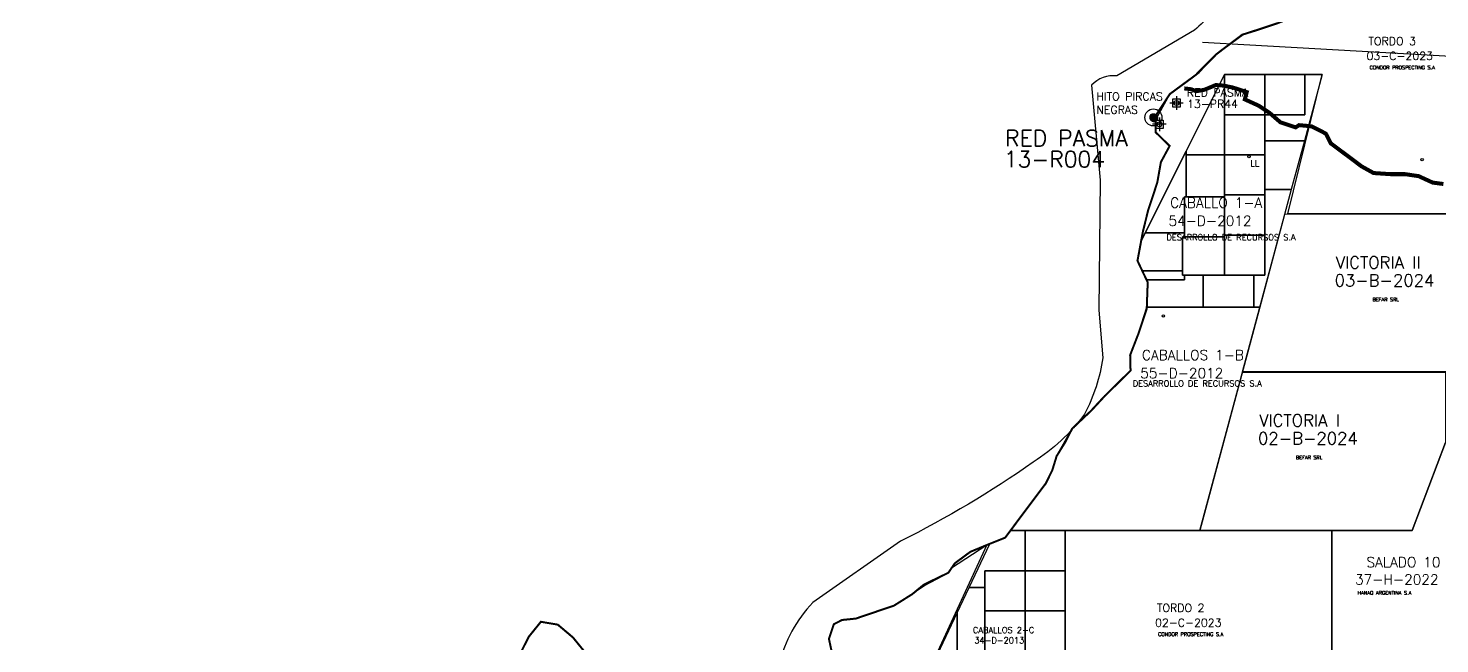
# Model space of a CAD drawing. Header units: metres. Extents: x -4406421 to 6012633, y 6449185 to 13337258.
# Drawn here: x 2442539 to 2477679, y 6882612 to 6897946 of the extents above; entities that cross this region are included whole.
import ezdxf

# ---------------------------------------------------------------- set-up
doc = ezdxf.new("R2010")
doc.units = ezdxf.units.M
doc.header["$LTSCALE"] = 20
doc.header["$MEASUREMENT"] = 0
doc.linetypes.add('CENTER', pattern=[2, 1.25, -0.25, 0.25, -0.25])
for name, color, linetype in [('CAMINOS', 7, 'CONTINUOUS'), ('CATEOS', 7, 'CONTINUOUS'), ('LIMDEP', 9, 'CONTINUOUS'), ('LIMITES', 119, 'CONTINUOUS'), ('MANIFEST', 1, 'CONTINUOUS'), ('MINAS', 76, 'CONTINUOUS'), ('P.A.S.M.A puntos', 241, 'CONTINUOUS'), ('ZONAS', 5, 'CONTINUOUS')]:
    doc.layers.add(name, color=color, linetype=linetype)
doc.layers.add('TITULARES', color=7, linetype='CONTINUOUS', true_color=0x04fbc6)
doc.styles.add('ROMANS', font='romans.shx', dxfattribs={"oblique": 1.17516e-08, "height": 3})

msp = doc.modelspace()

# ---------------------------------------------------------------- hatches: boundary and pattern name
at = {"layer": 'ZONAS', "ltscale": 100}
h = msp.add_hatch(dxfattribs=at)
h.set_pattern_fill('ANSI31', color=256, style=0)
h.set_pattern_definition([(45, (-96353.04172, 45944.47014), (-0.0883883476483, 0.0883883476483), [])])
h.paths.add_polyline_path([(2470659, 6895714, 1), (2470459, 6895714, 1)])

# ---------------------------------------------------------------- linework, layer by layer
at = {"layer": 'CAMINOS', "linetype": 'Continuous', "const_width": 100}
msp.add_lwpolyline([(2477769, 6894065), (2477503, 6894100), (2477152, 6894261), (2476816, 6894310), (2476451, 6894310), (2476030, 6894338), (2475729, 6894506), (2475441, 6894723), (2474967, 6895076), (2474841, 6895321), (2474484, 6895503), (2474175, 6895531), (2474091, 6895475), (2473712, 6895601), (2473446, 6895833), (2473172, 6896015), (2472825, 6896173), (2472874, 6896355), (2472531, 6896467), (2472299, 6896516), (2472103, 6896530), (2471816, 6896411), (2471612, 6896376), (2471493, 6896425), (2471318, 6896446)], dxfattribs=at)
at = {"layer": 'CATEOS', "color": 0, "ltscale": 100}
for points in [[(2472764, 6889383), (2473819, 6893313), (2479016, 6893320), (2479016, 6889383)], [(2472764, 6889382), (2477819, 6889377), (2477818, 6887623), (2476994, 6885433), (2471705, 6885433)], [(2466404, 6885073), (2463843, 6879528), (2464147, 6879528), (2464147, 6877436), (2461742, 6877440), (2462252, 6879523), (2462460, 6879982), (2462593, 6880785), (2462541, 6881211), (2462832, 6881958), (2462587, 6882203), (2462472, 6882736), (2462595, 6883100), (2462798, 6883205), (2463141, 6883240), (2464092, 6883563), (2464852, 6884061), (2465445, 6884381), (2465527, 6884501)]]:
    msp.add_lwpolyline(points, close=True, dxfattribs=at)
at = {"layer": 'CATEOS', "ltscale": 100}
msp.add_lwpolyline([(2477820, 6887629), (2479013, 6887632), (2479015, 6875126), (2474588, 6875125), (2474559, 6876928), (2474995, 6876929), (2474990, 6879968), (2474990, 6885433), (2476994, 6885433)], close=True, dxfattribs=at)
at = {"layer": 'LIMDEP', "linetype": 'Continuous'}
msp.add_lwpolyline([(2472327, 6898787, -0.094734), (2471572, 6897899), (2469637, 6896761, 0.219802), (2469009, 6896530), (2469222, 6894158), (2469191, 6890922), (2469292, 6889737, -0.082175), (2468834, 6888328, -0.091789), (2467560, 6887139, -0.036991), (2464255, 6885168), (2462070, 6883643, 0.129481), (2461230, 6882100), (2460483, 6879404), (2458477, 6880251), (2456777, 6880566), (2497152, 6855817), (2552669, 6821184)], format="xyb", dxfattribs=at)
at = {"layer": 'LIMITES', "color": 0, "linetype": 'CENTER', "lineweight": 120, "ltscale": 1500, "const_width": 50, "flags": 128}
msp.add_lwpolyline([(2424952, 6792541), (2425040, 6793088), (2425230, 6793674), (2425697, 6793952), (2426234, 6794193), (2426423, 6794347), (2426432, 6794639), (2426163, 6794865), (2425982, 6795117), (2425780, 6795463), (2425775, 6795920), (2425866, 6796289), (2425937, 6796677), (2426291, 6796865), (2426497, 6797172), (2426477, 6797756), (2426431, 6798377), (2426431, 6798891), (2426531, 6799533), (2426463, 6799913), (2426162, 6800113), (2425823, 6800331), (2425328, 6800764), (2425145, 6801142), (2425153, 6801600), (2425123, 6801929), (2425149, 6802387), (2425248, 6802629), (2425493, 6802854), (2425443, 6803329), (2425446, 6803609), (2425486, 6803952), (2425716, 6804354), (2426258, 6804779), (2426725, 6805019), (2426956, 6805390), (2427093, 6805569), (2427325, 6805858), (2427168, 6806192), (2427024, 6806565), (2426848, 6806944), (2426839, 6807153), (2427246, 6807120), (2427682, 6807360), (2427799, 6807602), (2427757, 6807926), (2427670, 6808299), (2427532, 6808678), (2427450, 6809160), (2427617, 6809530), (2428003, 6809712), (2428411, 6809615), (2428870, 6809506), (2429108, 6809782), (2429243, 6810158), (2429467, 6810548), (2429621, 6810981), (2429877, 6811302), (2430159, 6811698), (2430348, 6812329), (2430400, 6812736), (2430542, 6813080), (2430816, 6813553), (2431046, 6814038), (2431130, 6814389), (2430963, 6815053), (2430893, 6815624), (2430926, 6816024), (2431029, 6816483), (2431163, 6816948), (2431554, 6817187), (2431889, 6817312), (2432153, 6817556), (2432353, 6817907), (2432877, 6818180), (2432748, 6818356), (2432264, 6818897), (2432052, 6819085), (2431850, 6819470), (2431642, 6819906), (2431435, 6820189), (2431077, 6820382), (2430775, 6820601), (2430359, 6820856), (2430066, 6820897), (2429718, 6820754), (2429460, 6820497), (2429082, 6820283), (2428700, 6820285), (2428432, 6820377), (2428232, 6820654), (2428104, 6821205), (2428430, 6821590), (2428901, 6822033), (2428999, 6822409), (2429133, 6822817), (2428976, 6823228), (2428738, 6823454), (2428746, 6823835), (2428855, 6824275), (2428711, 6824590), (2428669, 6824958), (2428492, 6825344), (2428462, 6825712), (2428573, 6826037), (2428802, 6826554), (2429020, 6826887), (2428876, 6827234), (2428826, 6827691), (2428731, 6828211), (2429004, 6828728), (2429228, 6829131), (2429356, 6829640), (2429379, 6829812), (2429861, 6830427), (2430338, 6830973), (2430725, 6831549), (2431126, 6832049), (2431494, 6832612), (2431705, 6833053), (2431960, 6833469), (2431621, 6833700), (2431375, 6834059), (2431281, 6834433), (2431369, 6835056), (2431386, 6835221), (2431573, 6835516), (2431845, 6836129), (2432238, 6836248), (2432663, 6836354), (2432957, 6836764), (2433357, 6837347), (2433707, 6837802), (2434086, 6838041), (2434435, 6838630), (2434529, 6839228), (2434498, 6839679), (2434529, 6840334), (2434408, 6840885), (2434460, 6841279), (2434499, 6841737), (2434744, 6841956), (2434873, 6842326), (2435071, 6842792), (2435385, 6843164), (2435494, 6843617), (2435858, 6843500), (2435992, 6843921), (2436120, 6844386), (2436137, 6844615), (2435757, 6844954), (2435519, 6845199), (2435235, 6845539), (2435036, 6845714), (2435140, 6846065), (2435144, 6846262), (2435007, 6846521), (2434972, 6846762), (2435519, 6847328), (2435669, 6847545), (2435277, 6847833), (2434988, 6848135), (2434728, 6848602), (2434959, 6849437), (2434923, 6849818), (2434881, 6850129), (2434453, 6850225), (2433987, 6850442), (2433710, 6850725), (2433593, 6850876), (2433774, 6851164), (2433910, 6851477), (2433850, 6851725), (2433891, 6852017), (2434077, 6852452), (2434181, 6852783), (2434453, 6852863), (2434712, 6853063), (2435011, 6853517), (2435377, 6853827), (2435770, 6853914), (2436341, 6854054), (2436645, 6854096), (2436994, 6854157), (2437342, 6854339), (2437453, 6854594), (2437615, 6854876), (2437702, 6855049), (2438048, 6855440), (2437987, 6855694), (2437707, 6855754), (2437313, 6855730), (2437130, 6856110), (2437068, 6856465), (2436918, 6856794), (2436687, 6857007), (2436386, 6857162), (2436138, 6857172), (2435938, 6857411), (2435999, 6857609), (2436418, 6858211), (2436540, 6858569), (2436275, 6858992), (2436353, 6859336), (2436598, 6859631), (2437028, 6859846), (2437407, 6860047), (2437837, 6860211), (2438151, 6860030), (2438478, 6859837), (2438714, 6859751), (2438916, 6859893), (2439137, 6860017), (2439357, 6860254), (2439821, 6860298), (2440318, 6860208), (2440719, 6860226), (2441169, 6860352), (2441799, 6860861), (2442181, 6861336), (2442379, 6861847), (2442500, 6862325), (2442707, 6862601), (2442567, 6863140), (2442731, 6863771), (2443162, 6863897), (2443665, 6864341), (2443980, 6864625), (2444301, 6864914), (2444641, 6865192), (2445034, 6865336), (2445440, 6865411), (2446119, 6865572), (2446542, 6865805), (2447150, 6866086), (2447657, 6866270), (2447964, 6866668), (2448500, 6867055), (2448761, 6867561), (2449031, 6867894), (2449294, 6868234), (2449112, 6868512), (2449020, 6868772), (2449290, 6869061), (2449580, 6869331), (2449724, 6869486), (2449925, 6869698), (2450108, 6870368), (2450263, 6870751), (2450354, 6871108), (2450714, 6871341), (2451046, 6871784), (2451130, 6872166), (2451060, 6872725), (2450914, 6873194), (2450827, 6873606), (2450720, 6874031), (2451001, 6874486), (2451020, 6874461), (2451720, 6875009), (2452150, 6875269), (2452375, 6875596), (2452522, 6876017), (2452580, 6876507), (2452965, 6876785), (2453336, 6877127), (2453402, 6877477), (2453313, 6877998), (2453289, 6878417), (2452962, 6878655), (2452653, 6878989), (2452470, 6879317), (2452416, 6879653), (2452461, 6880106), (2452699, 6880439), (2453021, 6880659), (2453489, 6880932), (2453841, 6881260), (2454219, 6881589), (2454519, 6882070), (2454826, 6882442), (2455000, 6882788), (2455301, 6883160), (2455722, 6883089), (2456101, 6882769), (2456586, 6882171), (2457102, 6881611), (2457524, 6881444), (2457987, 6880979), (2458580, 6880890), (2458988, 6880844), (2459337, 6880931), (2459722, 6880649), (2460033, 6880157), (2460390, 6879576), (2460756, 6879339), (2461142, 6878968), (2461431, 6878793), (2461765, 6879001), (2461998, 6879264), (2462236, 6879553), (2462460, 6879982), (2462526, 6880377), (2462559, 6880785), (2462541, 6881211), (2462639, 6881555), (2462832, 6881958), (2462587, 6882203), (2462472, 6882736), (2462595, 6883100), (2462798, 6883205), (2463141, 6883240), (2464092, 6883563), (2464547, 6883849), (2464837, 6884087), (2465445, 6884381), (2465607, 6884618), (2465992, 6884903), (2466404, 6885073), (2466860, 6885256), (2467305, 6885853), (2467869, 6886604), (2468031, 6886931), (2468141, 6887288), (2468360, 6887641), (2468528, 6887973), (2469000, 6888418), (2469339, 6888785), (2469981, 6889416), (2469971, 6889804), (2470181, 6890347), (2470384, 6890960), (2470408, 6891616), (2470153, 6892154), (2470291, 6892893), (2470419, 6893410), (2470646, 6894100), (2470736, 6894610), (2470954, 6895013), (2470606, 6895353), (2470601, 6895760), (2470958, 6896305), (2471608, 6896784), (2472118, 6897299), (2472761, 6897784), (2473167, 6897910), (2473637, 6898068), (2473903, 6898173), (2474177, 6898685), (2474162, 6898851), (2473820, 6899292), (2473649, 6899723), (2473533, 6900377), (2473613, 6901230), (2473843, 6901672), (2474146, 6902427), (2474787, 6902632), (2475196, 6903025), (2475193, 6903311), (2475296, 6904291), (2475479, 6904637), (2475791, 6905469), (2476176, 6905684), (2476769, 6905801), (2476741, 6906430), (2476832, 6907005), (2477298, 6907093), (2477745, 6906825), (2478251, 6906678), (2479129, 6907095), (2479838, 6907337), (2480622, 6907032), (2481424, 6907057), (2481904, 6906897), (2482065, 6906571), (2482815, 6906578), (2483189, 6907320), (2483642, 6907833), (2483792, 6908496), (2484715, 6909369), (2484729, 6910631), (2485045, 6911355), (2485827, 6912154), (2486927, 6913341), (2487989, 6914205), (2488092, 6915060), (2487497, 6916446), (2487465, 6916871), (2487173, 6917688), (2487801, 6918445), (2488312, 6918982), (2488910, 6919417), (2489332, 6920374), (2489024, 6920963), (2489145, 6921392), (2489646, 6921733), (2489591, 6922279), (2489864, 6922668), (2489884, 6923118), (2490178, 6923595), (2490251, 6924622), (2490742, 6925908), (2490831, 6926700), (2491238, 6927137), (2491363, 6928620), (2491558, 6930069), (2491622, 6930919), (2491783, 6931462), (2491535, 6932259), (2491761, 6932890), (2491842, 6933612), (2491346, 6934381), (2491720, 6934756), (2492713, 6935603), (2493667, 6935987), (2494925, 6936309), (2495544, 6936832), (2495544, 6936832), (2495652, 6937598), (2495875, 6938452), (2495859, 6939042), (2495355, 6939348), (2495101, 6939822), (2494611, 6939811), (2494452, 6940994), (2494580, 6941868), (2494637, 6942673), (2494730, 6943706), (2494914, 6944484), (2495035, 6945282), (2495079, 6946055)], dxfattribs=at)
at = {"layer": 'LIMITES', "ltscale": 1500, "const_width": 50, "flags": 128}
for points in [[(2462587, 6882203), (2462472, 6882736), (2462595, 6883100), (2462798, 6883205), (2463141, 6883240), (2464092, 6883563), (2464547, 6883849), (2464837, 6884087), (2465445, 6884381), (2465607, 6884618), (2465992, 6884903), (2466404, 6885073), (2466860, 6885256), (2467305, 6885853), (2467869, 6886604), (2468031, 6886931), (2468141, 6887288), (2468360, 6887641), (2468528, 6887973), (2469000, 6888418), (2469339, 6888785), (2469981, 6889416), (2469971, 6889804), (2470181, 6890347), (2470384, 6890960), (2470408, 6891616), (2470153, 6892154), (2470291, 6892893), (2470419, 6893410), (2470646, 6894100), (2470736, 6894610), (2470954, 6895013), (2470606, 6895353), (2470601, 6895760), (2470958, 6896305), (2471608, 6896784), (2472118, 6897299), (2472761, 6897784), (2473167, 6897910), (2473637, 6898068)], [(2454826, 6882442), (2455000, 6882788), (2455301, 6883160), (2455722, 6883089), (2456101, 6882769), (2456586, 6882171)]]:
    msp.add_lwpolyline(points, dxfattribs=at)
at = {"layer": 'LIMITES', "linetype": 'CENTER', "ltscale": 1500, "const_width": 50, "flags": 128}
msp.add_lwpolyline([(2444301, 6864914), (2444641, 6865192), (2445034, 6865336), (2445440, 6865411), (2446119, 6865572), (2446542, 6865805), (2447150, 6866086), (2447657, 6866270), (2447964, 6866668), (2448500, 6867055), (2448761, 6867561), (2449031, 6867894), (2449294, 6868234), (2449112, 6868512), (2449020, 6868772), (2449290, 6869061), (2449580, 6869331), (2449724, 6869486), (2449925, 6869698), (2450108, 6870368), (2450263, 6870751), (2450354, 6871108), (2450714, 6871341), (2451046, 6871784), (2451130, 6872166), (2451060, 6872725), (2450914, 6873194), (2450827, 6873606), (2450720, 6874031), (2451001, 6874486), (2451020, 6874461), (2451720, 6875009), (2452150, 6875269), (2452375, 6875596), (2452522, 6876017), (2452580, 6876507), (2452965, 6876785), (2453336, 6877127), (2453402, 6877477), (2453313, 6877998), (2453289, 6878417), (2452962, 6878655), (2452653, 6878989), (2452470, 6879317), (2452416, 6879653), (2452461, 6880106), (2452699, 6880439), (2453021, 6880659), (2453489, 6880932), (2453841, 6881260), (2454219, 6881589), (2454519, 6882070), (2454826, 6882442), (2455000, 6882788), (2455301, 6883160), (2455722, 6883089), (2456101, 6882769), (2456586, 6882171), (2457102, 6881611), (2457524, 6881444), (2457987, 6880979)], dxfattribs=at)
at = {"layer": 'MANIFEST', "ltscale": 100}
for points in [[(2473711, 6899568), (2479883, 6899568), (2479480, 6896792), (2479053, 6896792), (2478275, 6893320), (2473894, 6893320), (2474752, 6896792), (2472321, 6896792), (2470245, 6892649), (2470419, 6893410), (2470634, 6894050), (2470736, 6894610), (2470954, 6895013), (2470606, 6895353), (2470606, 6895659), (2470958, 6896305), (2471686, 6896839), (2472118, 6897299), (2472817, 6897812), (2473903, 6898173), (2474177, 6898685), (2474162, 6898851), (2473820, 6899292)], [(2470385, 6891000), (2473198, 6891000), (2471705, 6885433), (2466992, 6885433), (2467305, 6885853), (2467869, 6886604), (2468031, 6886931), (2468141, 6887288), (2468528, 6887973), (2469000, 6888418), (2469339, 6888785), (2469981, 6889416), (2469971, 6889804), (2470181, 6890347)], [(2468355, 6885433), (2474990, 6885433), (2474990, 6879967), (2468355, 6879967)]]:
    msp.add_lwpolyline(points, close=True, dxfattribs=at)
for centre in [(2477240, 6894669), (2470800, 6890780)]:
    msp.add_circle(centre, 30, dxfattribs=at)
at = {"layer": 'MINAS', "ltscale": 100}
for points in [[(2472321, 6896792), (2472321, 6894792), (2471365, 6894792), (2471365, 6894885)], [(2472321, 6896792), (2473321, 6896792), (2473321, 6895792), (2472321, 6895792)], [(2473321, 6896792), (2474321, 6896792), (2474321, 6895792), (2473321, 6895792)], [(2474321, 6896792), (2474752, 6896792), (2474308, 6895138), (2473321, 6895138), (2473321, 6895792), (2474321, 6895792)], [(2472321, 6895792), (2473321, 6895792), (2473321, 6894792), (2472321, 6894792)], [(2471365, 6894885), (2471365, 6893745), (2471321, 6893745), (2471321, 6892847), (2470344, 6892847)], [(2473321, 6895138), (2474308, 6895138), (2473983, 6893925), (2473321, 6893925)], [(2471365, 6894792), (2472321, 6894792), (2472321, 6893745), (2471365, 6893745)], [(2472321, 6894792), (2473321, 6894792), (2473321, 6893792), (2472321, 6893792)], [(2472321, 6893792), (2473321, 6893792), (2473321, 6892792), (2472321, 6892792)], [(2473321, 6893925), (2473983, 6893925), (2473198, 6891000), (2473054, 6891000), (2473054, 6891792), (2473321, 6891792)], [(2471321, 6893745), (2472321, 6893745), (2472321, 6892745), (2471321, 6892745)], [(2470344, 6892847), (2471321, 6892847), (2471321, 6892745), (2471272, 6892745), (2471272, 6891899), (2470274, 6891899), (2470153, 6892154), (2470245, 6892649)], [(2471272, 6892745), (2472321, 6892745), (2472321, 6891792), (2471272, 6891792)], [(2472321, 6892792), (2473321, 6892792), (2473321, 6891792), (2472321, 6891792)], [(2470274, 6891899), (2471272, 6891899), (2471272, 6891792), (2471321, 6891792), (2471321, 6891679), (2470378, 6891679)], [(2470378, 6891679), (2471321, 6891679), (2471321, 6891792), (2471790, 6891792), (2471790, 6891000), (2470385, 6891000), (2470408, 6891616)], [(2471790, 6891792), (2473054, 6891792), (2473054, 6891000), (2471790, 6891000)], [(2466992, 6885433), (2467355, 6885433), (2467355, 6884433), (2466355, 6884433), (2466355, 6884014), (2465961, 6884014), (2466474, 6885101), (2466860, 6885256)], [(2467355, 6885433), (2468355, 6885433), (2468355, 6884433), (2467355, 6884433)], [(2466355, 6884433), (2467355, 6884433), (2467355, 6883433), (2466355, 6883433)], [(2467355, 6884433), (2468355, 6884433), (2468355, 6883433), (2467355, 6883433)], [(2465961, 6884014), (2466355, 6884014), (2466355, 6882433), (2465663, 6882433), (2465663, 6883383)], [(2465663, 6883383), (2465663, 6882433), (2465355, 6882433), (2465355, 6880880), (2464482, 6880880)], [(2466355, 6883433), (2467355, 6883433), (2467355, 6882433), (2466355, 6882433)], [(2467355, 6883433), (2468355, 6883433), (2468355, 6882433), (2467355, 6882433)]]:
    msp.add_lwpolyline(points, close=True, dxfattribs=at)
at = {"layer": 'MINAS', "color": 0, "ltscale": 100}
msp.add_circle((2472929, 6894750), 30, dxfattribs=at)
at = {"layer": 'P.A.S.M.A puntos', "color": 61, "ltscale": 100}
for p, q in [((2471124, 6896250), (2471124, 6895913)), ((2471293, 6896081), (2470956, 6896081))]:
    msp.add_line(p, q, dxfattribs=at)
at = {"layer": 'P.A.S.M.A puntos', "ltscale": 100}
for p, q in [((2470868, 6895552), (2470530, 6895552)), ((2470868, 6895552), (2470530, 6895552)), ((2470699, 6895721), (2470699, 6895384)), ((2470699, 6895721), (2470699, 6895384))]:
    msp.add_line(p, q, dxfattribs=at)
at = {"layer": 'P.A.S.M.A puntos', "color": 61, "ltscale": 100}
msp.add_lwpolyline([(2471032, 6896188), (2471217, 6896188), (2471217, 6895975), (2471032, 6895975)], close=True, dxfattribs=at)
at = {"layer": 'P.A.S.M.A puntos', "ltscale": 100}
msp.add_lwpolyline([(2470606, 6895659), (2470792, 6895659), (2470792, 6895446), (2470606, 6895446)], close=True, dxfattribs=at)
msp.add_lwpolyline([(2470606, 6895659), (2470792, 6895659), (2470792, 6895446), (2470606, 6895446)], close=True, dxfattribs=at)
at = {"layer": 'P.A.S.M.A puntos', "color": 61, "ltscale": 100}
msp.add_circle((2471125, 6896082), 60, dxfattribs=at)
at = {"layer": 'P.A.S.M.A puntos', "ltscale": 100}
msp.add_circle((2470699, 6895552), 60, dxfattribs=at)
msp.add_circle((2470699, 6895552), 60, dxfattribs=at)
at = {"layer": 'ZONAS', "ltscale": 100}
msp.add_lwpolyline([(2471768, 6897600), (2502096, 6895884), (2528819, 6869331), (2545210, 6831392), (2536610, 6782592)], dxfattribs=at)
msp.add_circle((2470549, 6895722), 212, dxfattribs=at)

# ---------------------------------------------------------------- texts
at = {"layer": 'CATEOS', "linetype": 'Continuous', "style": 'ROMANS', "oblique": 0}
for s, height, p in [('VICTORIA II', 300, (2475088, 6891961)), ('03-B-2024', 300, (2475061, 6891514)), ('VICTORIA I', 300, (2473183, 6888027)), ('02-B-2024', 300, (2473155, 6887580)), ('SALADO 10', 250, (2475853, 6884521)), ('37-H-2022', 250, (2475570, 6884089))]:
    msp.add_text(s, height=height, dxfattribs=at).set_placement(p)
at = {"layer": 'MANIFEST', "linetype": 'Continuous', "style": 'ROMANS', "oblique": 0}
for s, height, p in [('TORDO 3', 200, (2475903, 6897523)), ('03-C-2023', 200, (2475856, 6897154)), ('CABALLOS 1-B', 250, (2470263, 6889680)), ('55-D-2012', 250, (2470222, 6889228)), ('TORDO 2', 200, (2470638, 6883406)), ('02-C-2023', 200, (2470591, 6883037))]:
    msp.add_text(s, height=height, dxfattribs=at).set_placement(p)
at = {"layer": 'MINAS', "linetype": 'Continuous', "style": 'ROMANS', "oblique": 0}
for s, height, p in [('LL', 150, (2472967, 6894505)), ('CABALLO 1-A', 250, (2470966, 6893475)), ('54-D-2012', 250, (2470925, 6893023)), ('CABALLOS 2-C', 150, (2466057, 6882879)), ('34-D-2013', 150, (2466093, 6882623))]:
    msp.add_text(s, height=height, dxfattribs=at).set_placement(p)
at = {"layer": 'P.A.S.M.A puntos', "color": 61, "linetype": 'Continuous', "style": 'ROMANS', "oblique": 0}
for s, p in [('RED PASMA', (2471383, 6896242)), ('13-PR44', (2471387, 6895961))]:
    msp.add_text(s, height=200, dxfattribs=at).set_placement(p)
at = {"layer": 'P.A.S.M.A puntos', "linetype": 'Continuous', "style": 'ROMANS', "oblique": 0}
for s, p in [('RED PASMA', (2466860, 6895009)), ('13-R004', (2466826, 6894483))]:
    msp.add_text(s, height=400, dxfattribs=at).set_placement(p)
at = {"layer": 'TITULARES', "color": 160, "linetype": 'Continuous', "style": 'ROMANS'}
for s, height, p in [('CONDOR PROSPECTING S.A', 90, (2475932, 6896922)), ('DESARROLLO DE RECURSOS S.A', 150, (2470876, 6892662)), ('DESARROLLO DE RECURSOS S.A', 150, (2470034, 6889022)), ('HANAQ ARGENTINA S.A', 90, (2475634, 6883837)), ('CONDOR PROSPECTING S.A', 90, (2470667, 6882805))]:
    msp.add_text(s, height=height, dxfattribs=at).set_placement(p)
at = {"layer": 'TITULARES', "color": 5, "linetype": 'Continuous', "style": 'ROMANS'}
for p in [(2476003, 6891143), (2474098, 6887208)]:
    msp.add_text('BEFAR SRL', height=90, dxfattribs=at).set_placement(p)
at = {"layer": 'ZONAS', "color": 2, "ltscale": 100, "insert": (2469128, 6896347), "char_height": 200, "width": 2134.88, "attachment_point": 1, "style": 'ROMANS'}
msp.add_mtext('HITO PIRCAS NEGRAS', dxfattribs=at)

doc.saveas('drawing.dxf')
